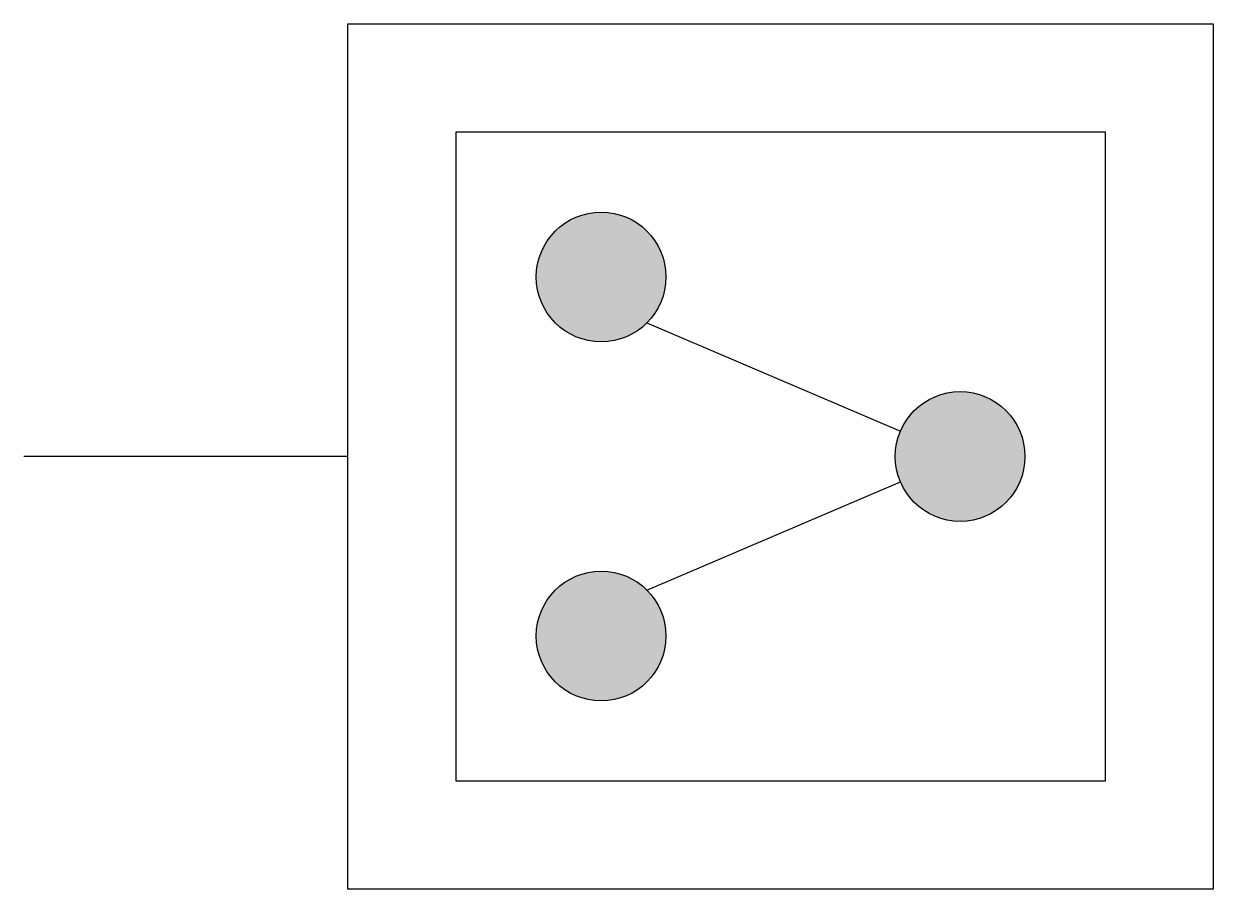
# Model space of a CAD drawing. Header units: metres. Extents: x 0 to 5.5, y -2 to 2.
import ezdxf

# ---------------------------------------------------------------- set-up
doc = ezdxf.new("R2010")
doc.units = ezdxf.units.M

msp = doc.modelspace()

# ---------------------------------------------------------------- hatches: boundary and pattern name
h = msp.add_hatch(color=256)
h.dxf.hatch_style = 1
edge = h.paths.add_edge_path()
edge.add_arc((2.671, 0.8305), 0.3, 0, 360)
h = msp.add_hatch(color=256)
h.dxf.hatch_style = 1
edge = h.paths.add_edge_path()
edge.add_arc((4.332, 0), 0.3, 0, 360)
h = msp.add_hatch(color=256)
h.dxf.hatch_style = 1
edge = h.paths.add_edge_path()
edge.add_arc((2.671, -0.8305), 0.3, 0, 360)

# ---------------------------------------------------------------- linework, layer by layer
for p, q in [((2.8831, 0.6184), (4.0561, 0.1178)), ((1.5, 0), (0, 0)), ((2.8831, -0.6184), (4.0561, -0.1178))]:
    msp.add_line(p, q)
for points in [[(1.5, 2.0015), (5.503, 2.0015), (5.503, -2.0015), (1.5, -2.0015)], [(2, 1.5015), (5.003, 1.5015), (5.003, -1.5015), (2, -1.5015)]]:
    msp.add_lwpolyline(points, close=True)
for centre in [(2.671, 0.8305), (4.332, 0), (2.671, -0.8305)]:
    msp.add_circle(centre, 0.3)

doc.saveas('drawing.dxf')
